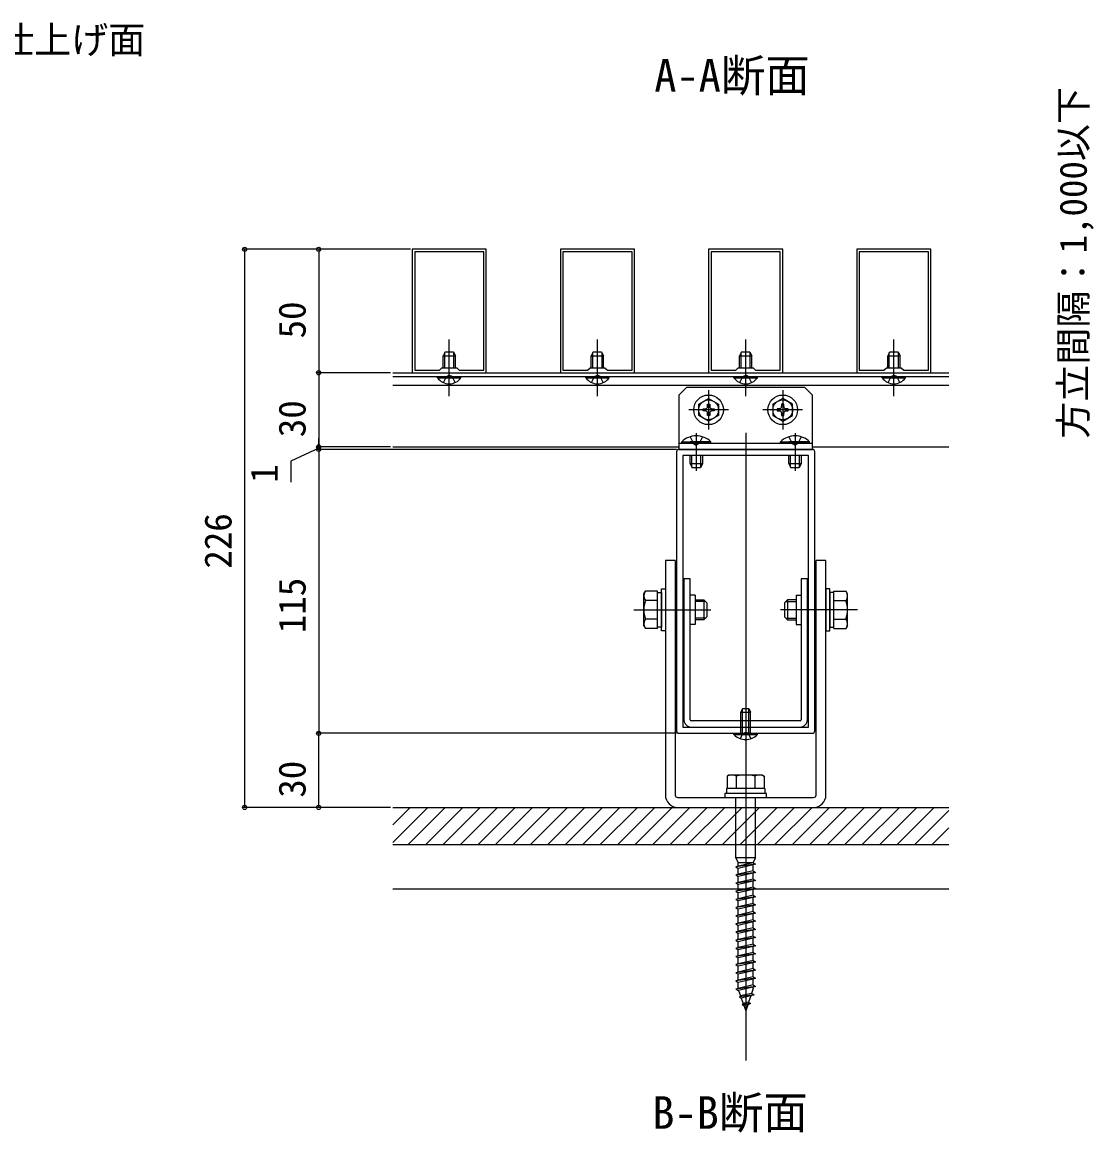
# Model space of a CAD drawing. Units: millimetres, scale not verified. Extents: x -875 to 875, y -1307 to 1299.
# Drawn here: x -199.2 to 234.6, y -3.7 to 446 of the extents above; entities that cross this region are included whole.
import ezdxf
from ezdxf.enums import TextEntityAlignment as Align

# ---------------------------------------------------------------- set-up
doc = ezdxf.new("R2010")
doc.units = ezdxf.units.MM
doc.header["$LTSCALE"] = 4
for name, color, linetype in [('0-1_USER1', 3, 'Continuous'), ('0-2_YKK_11', 7, 'Continuous'), ('0-3_YKK_12', 2, 'Continuous'), ('0-4_YKK_13', 4, 'Continuous'), ('0-5_YKK_D', 6, 'Continuous'), ('0-7_YSS_K', 3, 'Continuous')]:
    doc.layers.add(name, color=color, linetype=linetype)
doc.styles.add('ＭＳ ゴシック', font='')
doc.styles.get('ＭＳ ゴシック').set_extended_font_data('MS Gothic')

msp = doc.modelspace()

# ---------------------------------------------------------------- linework, layer by layer
at = {"layer": '0-2_YKK_11'}
for p, q in [((65.664, 272.074), (65.664, 159.074)), ((120.664, 273.074), (66.664, 273.074)), ((121.664, 159.074), (121.664, 272.074)), ((66.664, 158.074), (120.664, 158.074))]:
    msp.add_line(p, q, dxfattribs=at)
for points in [[(-41.336, 354.074), (-41.336, 304.074), (-11.336, 304.074), (-11.336, 354.074)], [(-40.336, 353.074), (-40.336, 305.074), (-30.336, 305.074), (-29.336, 306.074), (-23.336, 306.074), (-22.336, 305.074), (-12.336, 305.074), (-12.336, 353.074)], [(18.664, 354.074), (18.664, 304.074), (48.664, 304.074), (48.664, 354.074)], [(19.664, 353.074), (19.664, 305.074), (29.664, 305.074), (30.664, 306.074), (36.664, 306.074), (37.664, 305.074), (47.664, 305.074), (47.664, 353.074)], [(78.664, 354.074), (78.664, 304.074), (108.664, 304.074), (108.664, 354.074)], [(79.664, 353.074), (79.664, 305.074), (89.664, 305.074), (90.664, 306.074), (96.664, 306.074), (97.664, 305.074), (107.664, 305.074), (107.664, 353.074)], [(138.664, 354.074), (138.664, 304.074), (168.664, 304.074), (168.664, 354.074)], [(139.664, 353.074), (139.664, 305.074), (149.664, 305.074), (150.664, 306.074), (156.664, 306.074), (157.664, 305.074), (167.664, 305.074), (167.664, 353.074)], [(119.164, 160.574), (119.164, 270.574), (68.164, 270.574), (68.164, 160.574)]]:
    msp.add_lwpolyline(points, close=True, dxfattribs=at)
for centre, start, end in [((66.664, 272.074), 90.00001, 179.99999), ((120.664, 272.074), 0.00001, 89.99999), ((66.664, 159.074), 180.00001, 269.99999), ((120.664, 159.074), 270.00001, 359.99999)]:
    msp.add_arc(centre, 1, start, end, dxfattribs=at)
at = {"layer": '0-3_YKK_12'}
for p, q in [((-49.184, 304.074), (175.89, 304.074)), ((-49.184, 302.574), (175.89, 302.574)), ((-49.184, 299.074), (175.89, 299.074)), ((93.664, 279.815), (93.664, 25.574)), ((-49.184, 274.074), (66.664, 274.074)), ((120.664, 274.074), (175.89, 274.074)), ((48.37, 208.074), (79.558, 208.074)), ((138.958, 208.074), (107.77, 208.074))]:
    msp.add_line(p, q, dxfattribs=at)
at = {"layer": '0-4_YKK_13'}
for p, q in [((-26.336, 294.574), (-26.336, 317.574)), ((33.664, 294.574), (33.664, 317.574)), ((93.664, 294.574), (93.664, 317.574)), ((153.664, 294.574), (153.664, 317.574)), ((-28.036, 312.574), (-28.836, 310.874)), ((-28.181, 306.074), (-28.181, 312.265)), ((-28.036, 312.574), (-24.636, 312.574)), ((-24.636, 312.574), (-23.836, 310.874)), ((-24.49, 306.074), (-24.49, 312.265)), ((-23.836, 306.074), (-23.836, 310.874)), ((31.964, 312.574), (31.164, 310.874)), ((31.819, 306.074), (31.819, 312.265)), ((31.964, 312.574), (35.364, 312.574)), ((35.364, 312.574), (36.164, 310.874)), ((35.51, 306.074), (35.51, 312.265)), ((36.164, 306.074), (36.164, 310.874)), ((91.964, 312.574), (91.164, 310.874)), ((91.819, 306.074), (91.819, 312.265)), ((91.964, 312.574), (95.364, 312.574)), ((95.364, 312.574), (96.164, 310.874)), ((95.51, 306.074), (95.51, 312.265)), ((96.164, 306.074), (96.164, 310.874)), ((151.964, 312.574), (151.164, 310.874)), ((151.819, 306.074), (151.819, 312.265)), ((151.964, 312.574), (155.364, 312.574)), ((155.364, 312.574), (156.164, 310.874)), ((155.51, 306.074), (155.51, 312.265)), ((156.164, 306.074), (156.164, 310.874)), ((-31.086, 302.065), (-31.086, 302.574)), ((-31.086, 302.574), (-21.586, 302.574)), ((28.914, 302.065), (28.914, 302.574)), ((28.914, 302.574), (38.414, 302.574)), ((88.914, 302.065), (88.914, 302.574)), ((88.914, 302.574), (98.414, 302.574)), ((148.914, 302.065), (148.914, 302.574)), ((148.914, 302.574), (158.414, 302.574)), ((78.664, 297.074), (78.664, 281.074)), ((108.664, 297.074), (108.664, 281.074)), ((86.664, 289.074), (70.664, 289.074)), ((116.664, 289.074), (100.664, 289.074)), ((73.664, 279.67), (73.664, 264.375)), ((113.664, 279.67), (113.664, 264.375)), ((66.664, 275.574), (120.664, 275.574)), ((67.764, 276.083), (76.164, 276.083)), ((67.764, 275.574), (67.764, 276.083)), ((67.764, 275.574), (76.164, 275.574)), ((79.564, 276.083), (71.164, 276.083)), ((79.564, 275.574), (71.164, 275.574)), ((79.564, 275.574), (79.564, 276.083)), ((107.764, 276.083), (116.164, 276.083)), ((107.764, 275.574), (107.764, 276.083)), ((107.764, 275.574), (116.164, 275.574)), ((119.564, 276.083), (111.164, 276.083)), ((119.564, 275.574), (111.164, 275.574)), ((119.564, 275.574), (119.564, 276.083)), ((71.164, 267.274), (71.164, 270.574)), ((71.819, 265.884), (71.819, 270.574)), ((75.51, 265.884), (75.51, 270.574)), ((76.164, 270.574), (76.164, 267.274)), ((120.458, 273.074), (90.87, 273.074)), ((111.164, 267.274), (111.164, 270.574)), ((111.819, 265.884), (111.819, 270.574)), ((115.51, 265.884), (115.51, 270.574)), ((116.164, 270.574), (116.164, 267.274)), ((71.164, 267.274), (76.164, 267.274)), ((71.164, 267.274), (71.964, 265.574)), ((75.364, 265.574), (71.964, 265.574)), ((76.164, 267.274), (75.364, 265.574)), ((111.164, 267.274), (116.164, 267.274)), ((111.164, 267.274), (111.964, 265.574)), ((115.364, 265.574), (111.964, 265.574)), ((116.164, 267.274), (115.364, 265.574)), ((65.164, 228.074), (65.164, 133.074)), ((122.164, 133.074), (122.164, 228.074)), ((71.164, 163.574), (71.164, 220.574)), ((118.664, 220.574), (116.164, 220.574)), ((116.164, 220.574), (116.164, 163.574)), ((118.664, 163.574), (118.664, 220.574)), ((52.464, 214.574), (53.045, 215.58)), ((52.464, 201.574), (52.464, 214.574)), ((57.964, 215.58), (53.045, 215.58)), ((57.964, 211.827), (53.045, 211.827)), ((57.964, 200.569), (57.964, 215.58)), ((57.964, 204.074), (57.964, 212.074)), ((73.164, 214.074), (71.164, 214.074)), ((73.164, 214.074), (73.164, 202.074)), ((73.164, 212.074), (76.764, 212.074)), ((77.412, 211.426), (73.164, 211.426)), ((76.764, 212.074), (76.764, 204.074)), ((77.964, 210.874), (76.764, 212.074)), ((109.364, 210.874), (110.564, 212.074)), ((109.916, 211.426), (114.164, 211.426)), ((110.564, 212.074), (110.564, 204.074)), ((114.164, 212.074), (110.564, 212.074)), ((114.164, 214.074), (114.164, 202.074)), ((114.164, 214.074), (116.164, 214.074)), ((129.364, 215.58), (134.284, 215.58)), ((129.364, 200.569), (129.364, 215.58)), ((129.364, 204.074), (129.364, 212.074)), ((129.364, 211.827), (134.284, 211.827)), ((134.864, 214.574), (134.284, 215.58)), ((134.864, 201.574), (134.864, 214.574)), ((77.964, 210.874), (77.964, 205.274)), ((109.364, 210.874), (109.364, 205.274)), ((57.964, 204.322), (53.045, 204.322)), ((77.412, 204.722), (73.164, 204.722)), ((76.764, 204.074), (73.164, 204.074)), ((77.964, 205.274), (76.764, 204.074)), ((109.364, 205.274), (110.564, 204.074)), ((109.916, 204.722), (114.164, 204.722)), ((110.564, 204.074), (114.164, 204.074)), ((129.364, 204.322), (134.284, 204.322)), ((52.464, 201.574), (53.045, 200.569)), ((57.964, 200.569), (53.045, 200.569)), ((73.164, 202.074), (71.164, 202.074)), ((114.164, 202.074), (116.164, 202.074)), ((129.364, 200.569), (134.284, 200.569)), ((134.864, 201.574), (134.284, 200.569)), ((92.364, 168.074), (91.664, 166.674)), ((92.364, 168.074), (94.964, 168.074)), ((94.964, 168.074), (95.664, 166.674)), ((115.664, 163.074), (71.664, 163.074)), ((71.664, 160.574), (115.664, 160.574)), ((88.914, 157.565), (88.914, 158.074)), ((88.914, 158.074), (98.414, 158.074)), ((86.914, 141.174), (86.164, 140.741)), ((86.164, 140.741), (86.164, 135.674)), ((100.414, 141.174), (86.914, 141.174)), ((89.906, 135.674), (89.906, 140.741)), ((97.423, 140.741), (97.423, 135.674)), ((100.414, 141.174), (101.164, 140.741)), ((101.164, 140.741), (101.164, 135.674)), ((101.364, 135.674), (85.964, 135.674)), ((85.964, 135.674), (85.964, 133.674)), ((101.164, 135.674), (86.164, 135.674)), ((101.364, 135.674), (101.364, 133.674)), ((66.164, 132.074), (121.164, 132.074)), ((89.664, 107.674), (89.664, 132.074)), ((97.664, 107.674), (97.664, 132.074)), ((66.164, 128.074), (121.164, 128.074)), ((97.664, 107.674), (89.664, 107.674)), ((89.664, 107.674), (90.564, 105.674)), ((97.664, 105.074), (89.664, 103.997)), ((96.764, 105.674), (90.564, 105.674)), ((90.564, 104.297), (90.564, 105.674)), ((96.764, 104.774), (90.564, 103.397)), ((96.764, 105.674), (97.664, 107.674)), ((96.764, 102.374), (96.764, 104.774)), ((97.664, 101.774), (89.664, 100.697)), ((90.564, 100.997), (90.564, 103.397)), ((96.764, 101.474), (90.564, 100.097)), ((90.564, 97.697), (90.564, 100.097)), ((96.764, 99.074), (96.764, 101.474)), ((97.664, 98.474), (89.664, 97.397)), ((97.664, 95.174), (89.664, 94.097)), ((96.764, 98.174), (90.564, 96.797)), ((90.564, 94.397), (90.564, 96.797)), ((96.764, 94.874), (90.564, 93.497)), ((96.764, 95.774), (96.764, 98.174)), ((96.764, 92.474), (96.764, 94.874)), ((97.664, 91.874), (89.664, 90.797)), ((90.564, 91.097), (90.564, 93.497)), ((96.764, 91.574), (90.564, 90.197)), ((90.564, 87.797), (90.564, 90.197)), ((96.764, 89.174), (96.764, 91.574)), ((97.664, 88.554), (89.664, 87.477)), ((89.664, 87.497), (89.664, 87.477)), ((89.664, 87.477), (90.564, 86.877)), ((96.764, 88.254), (90.564, 86.877)), ((90.564, 84.497), (90.564, 86.877)), ((96.764, 89.174), (97.664, 88.574)), ((97.664, 88.554), (96.764, 88.254)), ((96.764, 85.874), (96.764, 88.254)), ((97.664, 88.574), (97.664, 88.554)), ((97.664, 85.274), (89.664, 84.197)), ((97.664, 81.974), (89.664, 80.897)), ((96.764, 84.974), (90.564, 83.597)), ((90.564, 81.197), (90.564, 83.597)), ((96.764, 81.674), (90.564, 80.297)), ((96.764, 82.574), (96.764, 84.974)), ((96.764, 79.274), (96.764, 81.674)), ((97.664, 78.674), (89.664, 77.597)), ((90.564, 77.897), (90.564, 80.297)), ((96.764, 78.374), (90.564, 76.997)), ((90.564, 74.597), (90.564, 76.997)), ((96.764, 75.974), (96.764, 78.374)), ((97.664, 75.374), (89.664, 74.297)), ((97.664, 72.074), (89.664, 70.997)), ((96.764, 75.074), (90.564, 73.697)), ((90.564, 71.297), (90.564, 73.697)), ((96.764, 72.674), (96.764, 75.074)), ((97.664, 68.774), (89.664, 67.697)), ((96.764, 71.774), (90.564, 70.397)), ((90.564, 67.997), (90.564, 70.397)), ((96.764, 68.474), (90.564, 67.097)), ((96.764, 69.374), (96.764, 71.774)), ((96.764, 66.074), (96.764, 68.474)), ((97.664, 65.474), (89.664, 64.397)), ((90.564, 64.697), (90.564, 67.097)), ((96.764, 65.174), (90.564, 63.797)), ((90.564, 61.397), (90.564, 63.797)), ((96.764, 62.774), (96.764, 65.174)), ((97.664, 62.174), (89.664, 61.097)), ((97.664, 58.874), (89.664, 57.797)), ((96.764, 61.874), (90.564, 60.497)), ((90.564, 58.097), (90.564, 60.497)), ((96.764, 58.574), (90.564, 57.197)), ((96.764, 59.474), (96.764, 61.874)), ((96.764, 56.174), (96.764, 58.574)), ((97.664, 55.574), (89.664, 54.497)), ((90.564, 54.797), (90.564, 57.197)), ((96.764, 55.274), (90.564, 53.897)), ((96.764, 54.677), (96.092, 52.725)), ((96.764, 54.677), (96.764, 55.274)), ((90.814, 53.952), (91.582, 51.723)), ((97.1, 52.198), (91.112, 51.392)), ((91.582, 51.723), (91.112, 51.392)), ((91.112, 51.392), (91.87, 50.887)), ((96.092, 52.725), (91.582, 51.723)), ((95.756, 51.75), (91.87, 50.887)), ((91.87, 50.887), (92.637, 48.657)), ((95.756, 51.75), (94.862, 49.152)), ((97.1, 52.198), (95.756, 51.75)), ((97.1, 52.198), (96.092, 52.725)), ((95.554, 48.69), (92.283, 48.249)), ((92.637, 48.657), (92.283, 48.249)), ((92.283, 48.249), (92.925, 47.821)), ((94.862, 49.152), (92.637, 48.657)), ((94.526, 48.177), (92.925, 47.821)), ((92.925, 47.821), (93.664, 45.674)), ((94.526, 48.177), (93.664, 45.674)), ((95.554, 48.69), (94.526, 48.177)), ((94.862, 49.152), (95.554, 48.69))]:
    msp.add_line(p, q, dxfattribs=at)
for points in [[(-28.836, 306.074), (-28.836, 310.874), (-23.836, 310.874)], [(31.164, 306.074), (31.164, 310.874), (36.164, 310.874)], [(91.164, 306.074), (91.164, 310.874), (96.164, 310.874)], [(151.164, 306.074), (151.164, 310.874), (156.164, 310.874)], [(-31.086, 302.065), (-21.586, 302.065), (-21.586, 302.574)], [(-28.686, 300.074), (-27.481, 302.545), (-26.336, 303.154)], [(-23.986, 300.074), (-25.191, 302.545), (-26.336, 303.154)], [(28.914, 302.065), (38.414, 302.065), (38.414, 302.574)], [(31.314, 300.074), (32.519, 302.545), (33.664, 303.154)], [(36.014, 300.074), (34.809, 302.545), (33.664, 303.154)], [(88.914, 302.065), (98.414, 302.065), (98.414, 302.574)], [(91.314, 300.074), (92.519, 302.545), (93.664, 303.154)], [(96.014, 300.074), (94.809, 302.545), (93.664, 303.154)], [(148.914, 302.065), (158.414, 302.065), (158.414, 302.574)], [(151.314, 300.074), (152.519, 302.545), (153.664, 303.154)], [(156.014, 300.074), (154.809, 302.545), (153.664, 303.154)], [(77.344, 288.634), (76.414, 288.634), (76.414, 289.514), (77.344, 289.514)], [(78.224, 290.394), (78.224, 291.324), (79.104, 291.324), (79.104, 290.394)], [(79.984, 289.514), (80.914, 289.514), (80.914, 288.634), (79.984, 288.634)], [(107.344, 289.514), (106.414, 289.514), (106.414, 288.634), (107.344, 288.634)], [(109.104, 290.394), (109.104, 291.324), (108.224, 291.324), (108.224, 290.394)], [(109.984, 288.634), (110.914, 288.634), (110.914, 289.514), (109.984, 289.514)], [(79.104, 287.754), (79.104, 286.824), (78.224, 286.824), (78.224, 287.754)], [(108.224, 287.754), (108.224, 286.824), (109.104, 286.824), (109.104, 287.754)], [(71.164, 278.186), (72.519, 275.407), (73.664, 274.799)], [(76.164, 278.186), (74.809, 275.407), (73.664, 274.799)], [(111.164, 278.186), (112.519, 275.407), (113.664, 274.799)], [(116.164, 278.186), (114.809, 275.407), (113.664, 274.799)], [(65.164, 228.074), (61.164, 228.074), (61.164, 133.074)], [(126.164, 133.074), (126.164, 228.074), (122.164, 228.074)], [(71.164, 220.574), (68.664, 220.574), (68.664, 163.574)], [(91.664, 158.074), (91.664, 163.574), (91.664, 166.674), (95.664, 166.674)], [(92.319, 158.074), (92.319, 163.574), (92.319, 167.983)], [(95.01, 158.074), (95.01, 163.574), (95.01, 167.983)], [(95.664, 158.074), (95.664, 163.574), (95.664, 166.674)], [(88.914, 157.565), (98.414, 157.565), (98.414, 158.074)], [(91.514, 155.931), (92.519, 157.991), (93.664, 158.6)], [(95.814, 155.931), (94.809, 157.991), (93.664, 158.6)], [(96.764, 105.674), (90.564, 104.297), (89.664, 103.997), (90.564, 103.397)], [(96.764, 105.674), (97.664, 105.074), (96.764, 104.774)], [(96.764, 102.374), (90.564, 100.997), (89.664, 100.697), (90.564, 100.097)], [(96.764, 99.074), (90.564, 97.697), (89.664, 97.397), (90.564, 96.797)], [(96.764, 102.374), (97.664, 101.774), (96.764, 101.474)], [(96.764, 99.074), (97.664, 98.474), (96.764, 98.174)], [(96.764, 95.774), (90.564, 94.397), (89.664, 94.097), (90.564, 93.497)], [(96.764, 95.774), (97.664, 95.174), (96.764, 94.874)], [(96.764, 92.474), (90.564, 91.097), (89.664, 90.797), (90.564, 90.197)], [(96.764, 92.474), (97.664, 91.874), (96.764, 91.574)], [(96.764, 89.174), (90.564, 87.797), (89.664, 87.497)], [(96.764, 85.874), (90.564, 84.497), (89.664, 84.197), (90.564, 83.597)], [(96.764, 85.874), (97.664, 85.274), (96.764, 84.974)], [(96.764, 82.574), (90.564, 81.197), (89.664, 80.897), (90.564, 80.297)], [(96.764, 82.574), (97.664, 81.974), (96.764, 81.674)], [(96.764, 79.274), (90.564, 77.897), (89.664, 77.597), (90.564, 76.997)], [(96.764, 79.274), (97.664, 78.674), (96.764, 78.374)], [(96.764, 75.974), (90.564, 74.597), (89.664, 74.297), (90.564, 73.697)], [(96.764, 72.674), (90.564, 71.297), (89.664, 70.997), (90.564, 70.397)], [(96.764, 75.974), (97.664, 75.374), (96.764, 75.074)], [(96.764, 72.674), (97.664, 72.074), (96.764, 71.774)], [(96.764, 69.374), (90.564, 67.997), (89.664, 67.697), (90.564, 67.097)], [(96.764, 69.374), (97.664, 68.774), (96.764, 68.474)], [(96.764, 66.074), (90.564, 64.697), (89.664, 64.397), (90.564, 63.797)], [(96.764, 66.074), (97.664, 65.474), (96.764, 65.174)], [(96.764, 62.774), (90.564, 61.397), (89.664, 61.097), (90.564, 60.497)], [(96.764, 59.474), (90.564, 58.097), (89.664, 57.797), (90.564, 57.197)], [(96.764, 62.774), (97.664, 62.174), (96.764, 61.874)], [(96.764, 59.474), (97.664, 58.874), (96.764, 58.574)], [(96.764, 56.174), (90.564, 54.797), (89.664, 54.497), (90.564, 53.897)], [(96.764, 56.174), (97.664, 55.574), (96.764, 55.274)]]:
    msp.add_lwpolyline(points, dxfattribs=at)
for points in [[(117.664, 298.074), (69.664, 298.074), (66.664, 295.074), (66.664, 273.074), (120.664, 273.074), (120.664, 295.074)], [(78.664, 293.693), (82.664, 291.384), (82.664, 286.765), (78.664, 284.456), (74.664, 286.765), (74.664, 291.384)], [(108.664, 293.693), (104.664, 291.384), (104.664, 286.765), (108.664, 284.456), (112.664, 286.765), (112.664, 291.384)], [(61.164, 216.574), (61.164, 199.574), (59.564, 199.574), (59.564, 216.574)], [(126.164, 216.574), (126.164, 199.574), (127.764, 199.574), (127.764, 216.574)], [(59.564, 215.124), (59.564, 201.024), (57.964, 201.024), (57.964, 215.124)], [(127.764, 215.124), (127.764, 201.024), (129.364, 201.024), (129.364, 215.124)], [(85.164, 132.074), (102.164, 132.074), (102.164, 133.674), (85.164, 133.674)]]:
    msp.add_lwpolyline(points, close=True, dxfattribs=at)
for centre, radius in [((78.664, 289.074), 6), ((78.664, 289.074), 4), ((108.664, 289.074), 6), ((108.664, 289.074), 4)]:
    msp.add_circle(centre, radius, dxfattribs=at)
for centre, radius, start, end in [((-26.336, 305.349), 5.774, 214.65097, 325.34903), ((33.664, 305.349), 5.774, 214.65097, 325.34903), ((93.664, 305.349), 5.774, 214.65097, 325.34903), ((153.664, 305.349), 5.774, 214.65097, 325.34903), ((77.344, 290.394), 0.88, 270, 0), ((77.344, 287.754), 0.88, 0, 90), ((79.984, 290.394), 0.88, 180, 270), ((79.984, 287.754), 0.88, 90, 180), ((107.344, 290.394), 0.88, 270, 0), ((107.344, 287.754), 0.88, 0, 90), ((109.984, 290.394), 0.88, 180, 270), ((109.984, 287.754), 0.88, 90, 180), ((73.664, 270.342), 8.232, 44.2189, 135.7811), ((113.664, 270.342), 8.232, 44.2189, 135.7811), ((55.787, 213.704), 3.323, 145.61575, 214.38425), ((64.884, 208.074), 12.419, 162.41205, 197.58795), ((131.542, 213.704), 3.323, 325.61575, 34.38425), ((122.445, 208.074), 12.419, 342.41205, 17.58795), ((55.787, 202.445), 3.323, 145.61575, 214.38425), ((131.542, 202.445), 3.323, 325.61575, 34.38425), ((71.664, 163.574), 3, 180, 270), ((71.664, 163.574), 0.5, 180, 270), ((115.664, 163.574), 3, 270, 0), ((115.664, 163.574), 0.5, 270, 0), ((93.664, 162.236), 6.661, 224.51496, 315.48504), ((88.035, 136.916), 4.258, 63.93616, 116.06384), ((93.664, 124.648), 16.527, 76.85543, 103.14457), ((99.293, 136.916), 4.258, 63.93616, 116.06384), ((66.164, 133.074), 5, 180, 270), ((66.164, 133.074), 1, 180, 270), ((121.164, 133.074), 5, 270, 0), ((121.164, 133.074), 1, 270, 0)]:
    msp.add_arc(centre, radius, start, end, dxfattribs=at)
at = {"layer": '0-5_YKK_D'}
for p, q in [((-42.036, 354.074), (-110.184, 354.074)), ((-109.184, 354.074), (-109.184, 128.074)), ((-42.036, 354.074), (-80.184, 354.074)), ((-79.184, 354.074), (-79.184, 304.074)), ((-50.184, 304.074), (-80.184, 304.074)), ((-50.184, 304.074), (-80.184, 304.074)), ((-79.184, 304.074), (-79.184, 274.074)), ((-79.184, 274.074), (-79.184, 277.474)), ((-50.184, 274.074), (-80.184, 274.074)), ((-50.184, 274.074), (-80.184, 274.074)), ((65.664, 273.074), (-80.184, 273.074)), ((65.664, 273.074), (-80.184, 273.074)), ((-79.184, 274.074), (-79.184, 273.074)), ((-79.184, 274.074), (-79.184, 273.074)), ((-79.184, 273.074), (-79.184, 269.674)), ((-79.184, 273.074), (-79.184, 158.074)), ((65.664, 158.074), (-80.184, 158.074)), ((65.664, 158.074), (-80.184, 158.074)), ((-79.184, 128.074), (-79.184, 158.074)), ((-50.184, 128.074), (-110.184, 128.074)), ((-50.184, 128.074), (-80.184, 128.074))]:
    msp.add_line(p, q, dxfattribs=at)
msp.add_lwpolyline([(-79.184, 273.574), (-90.509, 268.333), (-90.509, 259.816)], dxfattribs=at)
for centre in [(-109.184, 354.074), (-79.184, 354.074), (-79.184, 304.074), (-79.184, 304.074), (-79.184, 274.074), (-79.184, 274.074), (-79.184, 273.074), (-79.184, 273.074), (-79.184, 158.074), (-79.184, 158.074), (-109.184, 128.074), (-79.184, 128.074)]:
    msp.add_circle(centre, 0.85, dxfattribs=at)
at = {"layer": '0-7_YSS_K'}
for p, q in [((-49.184, 128.074), (175.89, 128.074)), ((-49.184, 128.06), (-49.17, 128.074)), ((-49.184, 120.989), (-42.099, 128.074)), ((-49.184, 113.918), (-35.027, 128.074)), ((-42.956, 113.074), (-27.956, 128.074)), ((-35.885, 113.074), (-20.885, 128.074)), ((-28.814, 113.074), (-13.814, 128.074)), ((-21.743, 113.074), (-6.743, 128.074)), ((-14.672, 113.074), (0.328, 128.074)), ((-7.601, 113.074), (7.399, 128.074)), ((-0.53, 113.074), (14.47, 128.074)), ((6.541, 113.074), (21.541, 128.074)), ((13.612, 113.074), (28.612, 128.074)), ((20.683, 113.074), (35.683, 128.074)), ((27.754, 113.074), (42.754, 128.074)), ((34.825, 113.074), (49.825, 128.074)), ((41.896, 113.074), (56.896, 128.074)), ((48.967, 113.074), (63.967, 128.074)), ((56.039, 113.074), (71.039, 128.074)), ((63.11, 113.074), (78.11, 128.074)), ((70.181, 113.074), (85.181, 128.074)), ((77.252, 113.074), (92.252, 128.074)), ((84.323, 113.074), (99.323, 128.074)), ((91.394, 113.074), (106.394, 128.074)), ((98.465, 113.074), (113.465, 128.074)), ((105.536, 113.074), (120.536, 128.074)), ((112.607, 113.074), (127.607, 128.074)), ((119.678, 113.074), (134.678, 128.074)), ((126.749, 113.074), (141.749, 128.074)), ((133.82, 113.074), (148.82, 128.074)), ((140.891, 113.074), (155.891, 128.074)), ((147.962, 113.074), (162.962, 128.074)), ((155.033, 113.074), (170.033, 128.074)), ((162.105, 113.074), (175.89, 126.86)), ((169.176, 113.074), (175.89, 119.789)), ((-49.184, 113.074), (175.89, 113.074)), ((-49.184, 95.074), (175.89, 95.074))]:
    msp.add_line(p, q, dxfattribs=at)

# ---------------------------------------------------------------- texts
at = {"layer": '0-1_USER1', "style": 'ＭＳ ゴシック'}
for s, p in [('A-A断面', (56.674, 413.947)), ('B-B断面', (55.856, -6.053))]:
    msp.add_text(s, height=13.2, dxfattribs=at).set_placement(p, align=Align.BOTTOM_LEFT)
at = {"layer": '0-5_YKK_D', "style": 'ＭＳ ゴシック'}
msp.add_text('水上側床仕上げ面', height=11, dxfattribs=at).set_placement((-269.419, 430.14), align=Align.BOTTOM_LEFT)
for s, p in [('方立間隔：1,000以下', (235.055, 277.37)), ('50', (-81.184, 317.995)), ('30', (-81.184, 277.995)), ('1', (-92.509, 259.515)), ('226', (-111.184, 224.753)), ('115', (-81.184, 198.614)), ('30', (-81.184, 131.995))]:
    msp.add_text(s, height=11, rotation=90, dxfattribs=at).set_placement(p, align=Align.BOTTOM_LEFT)

doc.saveas('drawing.dxf')
